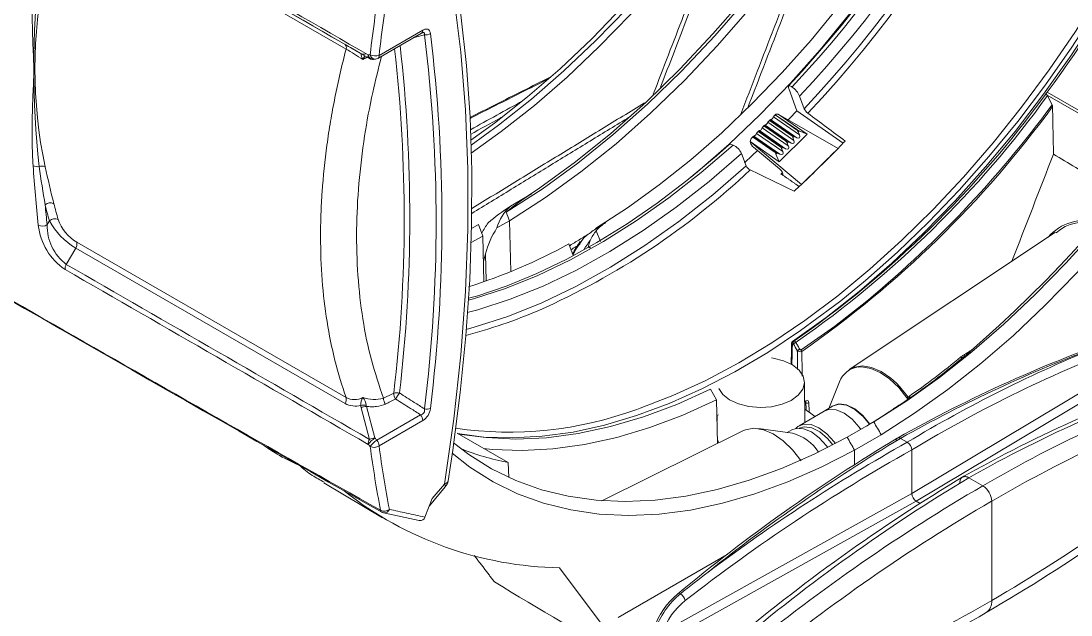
# Model space of a CAD drawing. Extents: x 9.3 to 87, y 1.1 to 68.8.
# Drawn here: x 14.1 to 19.11, y 48.43 to 51.27 of the extents above; entities that cross this region are included whole.
import ezdxf

# ---------------------------------------------------------------- set-up
doc = ezdxf.new("R2010")
doc.units = 0
doc.header["$MEASUREMENT"] = 0
doc.linetypes.add('SLD-Solid', pattern=[0])
doc.layers.add('OBJECT', color=7, linetype='CONTINUOUS')

msp = doc.modelspace()

# ---------------------------------------------------------------- linework, layer by layer
at = {"layer": 'OBJECT', "linetype": 'SLD-Solid', "lineweight": 15}
for p, q in [((14.3597, 51.8989), (15.6457, 51.1564)), ((15.6509, 51.1345), (14.3648, 51.877)), ((15.802, 51.09), (16.0111, 51.2108)), ((15.8082, 51.1037), (16.0174, 51.2245)), ((15.7223, 51.1122), (15.7628, 51.0889)), ((17.7645, 50.9464), (17.8041, 50.8396)), ((17.8385, 50.8494), (17.8165, 50.9088)), ((19.2281, 50.7813), (18.9994, 50.9132)), ((18.9996, 50.9287), (19.2327, 50.7941)), ((17.803, 50.7107), (17.6783, 50.7973)), ((17.8163, 50.7238), (17.6916, 50.8105)), ((17.7027, 50.8226), (17.6947, 50.8147)), ((17.7051, 50.8176), (17.7042, 50.8166)), ((17.8024, 50.7484), (17.7042, 50.8166)), ((17.7051, 50.8176), (17.8033, 50.7493)), ((17.7138, 50.8239), (17.707, 50.8238)), ((17.8526, 50.7275), (17.7138, 50.8239)), ((17.7138, 50.8239), (18.0003, 50.6597)), ((18.024, 50.6844), (17.8041, 50.8396)), ((17.7628, 50.6712), (17.6382, 50.7578)), ((17.6493, 50.77), (17.6412, 50.7621)), ((17.6516, 50.7649), (17.6507, 50.764)), ((17.7489, 50.6958), (17.6507, 50.764)), ((17.7762, 50.6844), (17.6515, 50.771)), ((17.6516, 50.7649), (17.7498, 50.6967)), ((17.7896, 50.6975), (17.6649, 50.7842)), ((17.676, 50.7963), (17.668, 50.7884)), ((17.6784, 50.7912), (17.6774, 50.7903)), ((17.7756, 50.7221), (17.6774, 50.7903)), ((17.6784, 50.7912), (17.7766, 50.723)), ((17.8024, 50.7484), (17.8033, 50.7493)), ((17.5801, 50.6923), (17.5834, 50.7022)), ((17.5958, 50.7173), (17.5878, 50.7094)), ((17.5982, 50.7123), (17.5972, 50.7113)), ((17.6954, 50.6431), (17.5972, 50.7113)), ((17.7227, 50.6317), (17.598, 50.7184)), ((17.5982, 50.7123), (17.6964, 50.6441)), ((17.7361, 50.6449), (17.6114, 50.7315)), ((17.6225, 50.7437), (17.6145, 50.7358)), ((17.6249, 50.7386), (17.624, 50.7377)), ((17.7222, 50.6694), (17.624, 50.7377)), ((17.7495, 50.658), (17.6248, 50.7447)), ((17.6249, 50.7386), (17.7231, 50.6704)), ((17.8526, 50.7275), (17.7189, 50.5959)), ((17.7756, 50.7221), (17.7766, 50.723)), ((17.7886, 50.7166), (17.7836, 50.7117)), ((17.7896, 50.6975), (17.7836, 50.7117)), ((17.803, 50.7107), (17.7886, 50.7166)), ((17.8154, 50.7429), (17.8104, 50.738)), ((17.8163, 50.7238), (17.8104, 50.738)), ((17.8526, 50.7275), (17.8154, 50.7429)), ((17.5801, 50.6923), (17.8252, 50.4873)), ((17.7189, 50.5959), (17.5801, 50.6923)), ((17.5842, 50.6813), (17.5801, 50.6923)), ((17.5958, 50.6661), (17.7204, 50.5619)), ((17.7222, 50.6694), (17.7231, 50.6704)), ((17.7351, 50.664), (17.7302, 50.659)), ((17.7361, 50.6449), (17.7302, 50.659)), ((17.7495, 50.658), (17.7351, 50.664)), ((17.7489, 50.6958), (17.7498, 50.6967)), ((17.7619, 50.6903), (17.7569, 50.6853)), ((17.7628, 50.6712), (17.7569, 50.6853)), ((17.7762, 50.6844), (17.7619, 50.6903)), ((18.0003, 50.6597), (17.8252, 50.4873)), ((17.5612, 50.5765), (17.5392, 50.6359)), ((17.6954, 50.6431), (17.6964, 50.6441)), ((17.7084, 50.6376), (17.7034, 50.6327)), ((17.7189, 50.5959), (17.7034, 50.6327)), ((17.7227, 50.6317), (17.7084, 50.6376)), ((16.4357, 50.3835), (16.5368, 50.4419)), ((16.4159, 50.3547), (16.4316, 50.3142)), ((14.2231, 50.2952), (14.234, 50.3141)), ((16.3711, 50.2793), (16.4316, 50.3142)), ((16.4316, 50.3142), (16.4371, 50.0708)), ((16.2499, 50.2775), (16.2831, 50.2954)), ((16.2831, 50.2954), (16.3044, 50.2408)), ((16.8455, 50.2663), (16.8657, 50.2141)), ((19.0396, 50.2592), (18.0542, 49.6026)), ((14.3648, 50.2111), (15.6509, 49.4687)), ((16.2475, 50.2103), (16.3044, 50.2408)), ((16.3044, 50.2408), (16.3092, 50.0224)), ((16.7141, 50.2034), (16.7359, 50.1471)), ((14.3597, 50.1833), (14.3146, 50.1052)), ((15.6457, 49.4408), (14.3597, 50.1833)), ((16.317, 50.1556), (16.3199, 50.0261)), ((17.7831, 49.7369), (17.7833, 49.737)), ((17.8061, 49.7378), (17.7986, 49.7327)), ((19.5026, 49.698), (18.3521, 49.0103)), ((18.3734, 48.9735), (19.5457, 49.6743)), ((18.008, 49.5439), (17.956, 49.4167)), ((17.391, 49.5083), (17.4203, 49.4575)), ((17.8421, 49.3503), (17.8401, 49.5425)), ((17.4203, 49.4575), (17.425, 49.2495)), ((17.847, 49.444), (17.8411, 49.4474)), ((15.7628, 49.2692), (15.7223, 49.4205)), ((15.7479, 49.4269), (15.7884, 49.2757)), ((17.9345, 49.4037), (17.8143, 49.3343)), ((17.9744, 49.4278), (17.934, 49.4033)), ((15.7976, 49.2656), (16.0067, 49.3863)), ((16.0174, 49.359), (15.8082, 49.2382)), ((17.422, 49.3824), (17.4295, 49.3864)), ((17.4228, 49.3829), (17.4225, 49.3579)), ((18.0438, 49.279), (18.1711, 49.3525)), ((16.182, 49.2985), (16.4248, 49.1584)), ((17.5495, 49.3111), (16.8718, 48.9758)), ((17.7827, 49.2983), (17.6207, 49.3204)), ((17.7801, 49.3145), (17.7569, 49.3018)), ((18.0792, 49.2177), (18.0438, 49.279)), ((18.0792, 49.2177), (18.2065, 49.2912)), ((18.3309, 49.2552), (18.2984, 49.274)), ((18.3309, 49.2552), (18.2984, 49.274)), ((18.0792, 49.2177), (18.0792, 49.1478)), ((18.0792, 49.1478), (18.0792, 49.2177)), ((18.3521, 49.0103), (18.3521, 49.2185)), ((18.3521, 49.0103), (18.3521, 49.2185)), ((16.4283, 49.0866), (16.4248, 49.1584)), ((15.5453, 49.0615), (15.8246, 48.8937)), ((16.0624, 48.9858), (16.1211, 49.0558)), ((18.6915, 49.047), (18.6244, 49.0858)), ((18.6915, 49.047), (18.6244, 49.0858)), ((16.0484, 48.9509), (16.1246, 49.0417)), ((17.1608, 48.3461), (18.3521, 49.0103)), ((16.0271, 48.8978), (16.0624, 48.9858)), ((18.3734, 48.9735), (17.1594, 48.2968)), ((18.3924, 48.9625), (18.3734, 48.9735)), ((18.3924, 48.9625), (18.3734, 48.9735)), ((18.734, 48.4988), (18.734, 48.9736)), ((18.734, 48.4988), (18.734, 48.9736)), ((15.8299, 48.9176), (16.0006, 48.8806)), ((16.9497, 48.4178), (17.4704, 48.7184)), ((16.6706, 48.6556), (16.897, 48.3512))]:
    msp.add_line(p, q, dxfattribs=at)
at = {"layer": 'OBJECT', "linetype": 'SLD-Solid', "lineweight": 15, "flags": 128}
for points in [[(19.0917, 54.976), (19.1151, 54.8662), (19.1396, 54.7057), (19.1544, 54.5382), (19.1593, 54.3642), (19.1544, 54.1845), (19.1396, 53.9999), (19.1151, 53.8112), (19.0809, 53.619), (19.0372, 53.4242), (18.9841, 53.2276), (18.9219, 53.03), (18.8508, 52.8323), (18.7711, 52.6352), (18.6832, 52.4395), (18.5874, 52.2462), (18.4841, 52.0559), (18.3738, 51.8695), (18.2568, 51.6877), (18.1338, 51.5113), (18.0051, 51.341), (17.8713, 51.1776), (17.733, 51.0216), (17.5908, 50.8738), (17.4452, 50.7347), (17.2968, 50.605), (17.1463, 50.4851), (16.9943, 50.3756), (16.8414, 50.2769)], [(17.0394, 49.4124), (17.0558, 49.4181), (17.2117, 49.4784), (17.3689, 49.5508), (17.5269, 49.6351), (17.6848, 49.7308), (17.8422, 49.8377), (17.9985, 49.9553), (18.1529, 50.0832), (18.3049, 50.2207), (18.454, 50.3675), (18.5994, 50.5229), (18.7406, 50.6863), (18.8771, 50.857), (19.0084, 51.0344), (19.1338, 51.2178), (19.253, 51.4065), (19.3654, 51.5996), (19.4706, 51.7965), (19.5682, 51.9964), (19.6578, 52.1984), (19.739, 52.4019), (19.8116, 52.6059), (19.8752, 52.8096), (19.9296, 53.0124), (19.9745, 53.2133), (20.0099, 53.4115), (20.0355, 53.6064), (20.0513, 53.7971), (20.0571, 53.9828), (20.053, 54.1629), (20.039, 54.3366), (20.0152, 54.5032), (20.0037, 54.5636)], [(19.2033, 53.9798), (19.1809, 53.8115), (19.146, 53.6158), (19.1015, 53.4175), (19.0474, 53.2174), (18.9841, 53.0162), (18.9117, 52.8149), (18.8306, 52.6143), (18.741, 52.4151), (18.6435, 52.2183), (18.5383, 52.0246), (18.426, 51.8348), (18.3069, 51.6498), (18.1816, 51.4703), (18.0506, 51.2969), (17.9144, 51.1306), (17.7736, 50.9718), (17.6287, 50.8214), (17.4805, 50.6799), (17.3294, 50.5478), (17.2939, 50.5185)], [(20.1067, 53.9992), (20.1054, 53.9111), (20.0951, 53.7201), (20.0748, 53.5244), (20.0445, 53.3248), (20.0044, 53.1221), (19.9544, 52.917), (19.895, 52.7104), (19.8263, 52.5031), (19.7485, 52.296), (19.6621, 52.0898), (19.5672, 51.8854), (19.4644, 51.6836), (19.3541, 51.4852), (19.2365, 51.291), (19.1124, 51.1017), (18.982, 50.9181), (18.846, 50.741), (18.7049, 50.5711), (18.5592, 50.4089), (18.4095, 50.2553), (18.2565, 50.1107), (18.1007, 49.9758), (17.9428, 49.8511), (17.7833, 49.737)], [(16.2466, 50.6986), (16.3598, 50.7809), (16.5174, 50.9057), (16.6728, 51.0406), (16.8255, 51.1852), (16.9747, 51.3388), (17.12, 51.5009), (17.2607, 51.6709), (17.3962, 51.8479), (17.5261, 52.0314), (17.6498, 52.2206), (17.7667, 52.4146), (17.8765, 52.6129), (17.9787, 52.8145), (18.0729, 53.0186), (18.1587, 53.2245), (18.2357, 53.4313), (18.3037, 53.6382)], [(18.3221, 53.6276), (18.2541, 53.4207), (18.1771, 53.2139), (18.0913, 53.008), (17.9971, 52.8039), (17.8949, 52.6023), (17.7851, 52.404), (17.6681, 52.21), (17.5445, 52.0208), (17.4146, 51.8373), (17.2791, 51.6603), (17.1384, 51.4903), (16.9931, 51.3282), (16.8439, 51.1746), (16.6912, 51.03), (16.5358, 50.8951), (16.3782, 50.7703), (16.2474, 50.6758)], [(18.349, 53.6084), (18.2801, 53.4005), (18.2021, 53.1928), (18.1155, 52.986), (18.0204, 52.781), (17.9173, 52.5786), (17.8067, 52.3796), (17.6889, 52.1848), (17.5644, 51.995), (17.4337, 51.8109), (17.2973, 51.6332), (17.1558, 51.4627), (17.0097, 51.3001), (16.8597, 51.1459), (16.7063, 51.0008), (16.5501, 50.8654), (16.3917, 50.7402), (16.2487, 50.6373)], [(20.0582, 53.5608), (20.0534, 53.5216), (20.0238, 53.3259), (19.9846, 53.1272), (19.936, 52.9262), (19.8782, 52.7237), (19.8114, 52.5206), (19.7358, 52.3174), (19.6518, 52.1152), (19.5597, 51.9146), (19.4598, 51.7164), (19.3525, 51.5214), (19.2383, 51.3304), (19.1175, 51.144), (18.9907, 50.9631), (18.8583, 50.7882), (18.7209, 50.6202), (18.5789, 50.4596), (18.433, 50.3071), (18.2837, 50.1632), (18.1316, 50.0285), (18.0132, 49.9317)], [(20.4056, 52.362), (20.3369, 52.1589), (20.2595, 51.956), (20.1738, 51.7542), (20.0799, 51.5542), (19.9784, 51.3569), (19.8695, 51.1629), (19.7538, 50.973), (19.6316, 50.788), (19.5035, 50.6086), (19.3699, 50.4356), (19.2314, 50.2694), (19.0885, 50.111), (18.9418, 49.9607), (18.7918, 49.8193), (18.6391, 49.6873), (18.4844, 49.5652), (18.3282, 49.4534), (18.1711, 49.3525)], [(20.4763, 52.3533), (20.4069, 52.1467), (20.3285, 51.9404), (20.2416, 51.7351), (20.1465, 51.5316), (20.0435, 51.3308), (19.933, 51.1334), (19.8155, 50.9402), (19.6914, 50.7519), (19.5612, 50.5693), (19.4255, 50.3932), (19.2847, 50.2241), (19.1394, 50.0628), (18.9902, 49.9099), (18.8377, 49.766), (18.6825, 49.6317), (18.5251, 49.5075), (18.3662, 49.3938), (18.2065, 49.2912)], [(17.9878, 51.9548), (17.8534, 51.7542), (17.712, 51.5605), (17.5644, 51.3745), (17.4113, 51.197), (17.2532, 51.0289), (17.091, 50.871), (16.9254, 50.724), (16.7572, 50.5885), (16.5871, 50.4652), (16.4159, 50.3547)], [(16.4975, 50.4192), (16.5766, 50.4719), (16.7472, 50.5956), (16.9159, 50.7315), (17.0819, 50.8791), (17.2445, 51.0376), (17.4029, 51.2063), (17.5564, 51.3845), (17.7043, 51.5712), (17.8459, 51.7657), (17.9805, 51.967)], [(18.0032, 51.9043), (17.8682, 51.705), (17.7265, 51.5126), (17.5787, 51.3279), (17.4254, 51.1516), (17.2674, 50.9847), (17.1054, 50.8278), (16.94, 50.6817), (16.7721, 50.547), (16.6024, 50.4243), (16.4316, 50.3142)], [(16.1379, 49.0708), (16.1602, 49.217), (16.1959, 49.4924), (16.2229, 49.7643), (16.2411, 50.0322), (16.2505, 50.2957), (16.2511, 50.5545), (16.2428, 50.8081), (16.2256, 51.0562), (16.1996, 51.2982), (16.1648, 51.534), (16.1375, 51.6836)], [(16.1211, 49.0558), (16.1657, 49.3668), (16.1993, 49.6735), (16.2217, 49.9752), (16.2329, 50.2713), (16.2329, 50.5612), (16.2217, 50.8443), (16.1993, 51.1201), (16.1657, 51.388), (16.1211, 51.6475)], [(16.011, 51.2106), (16.0124, 51.2114), (16.0143, 51.2122), (16.0141, 51.2122)], [(15.7816, 51.0851), (15.788, 51.0859), (15.7907, 51.0862)], [(17.8041, 50.8396), (17.7689, 50.8026), (17.7626, 50.796)], [(17.4991, 50.6755), (17.3469, 50.544), (17.1925, 50.4229), (17.0366, 50.3128), (16.8799, 50.214), (16.7231, 50.1271), (16.5669, 50.0525), (16.4118, 49.9904), (16.2587, 49.9411), (16.2339, 49.9342)], [(17.4788, 50.6773), (17.4195, 50.6244), (17.2786, 50.5067), (17.1361, 50.3981), (16.9927, 50.2989), (16.8487, 50.2094), (16.7049, 50.13), (16.5617, 50.0611), (16.4196, 50.0027), (16.2793, 49.9551), (16.2351, 49.9434)], [(17.6159, 50.6493), (17.5902, 50.6249), (17.554, 50.591)], [(17.5392, 50.6359), (17.3846, 50.5021), (17.2279, 50.3788), (17.0696, 50.2668), (16.9104, 50.1663), (16.7511, 50.078), (16.5924, 50.002), (16.4349, 49.9389), (16.2794, 49.8889), (16.2297, 49.8755)], [(17.5612, 50.5765), (17.4019, 50.4382), (17.2403, 50.311), (17.0771, 50.1952), (16.913, 50.0915), (16.7488, 50.0003), (16.5851, 49.922), (16.4228, 49.8569), (16.2624, 49.8053), (16.2242, 49.7949)], [(18.0132, 49.9317), (17.9773, 49.9036), (17.8213, 49.7889), (17.6643, 49.6849), (17.5068, 49.5919), (17.3496, 49.5104), (17.1932, 49.4406), (17.0382, 49.3828), (16.8851, 49.3373), (16.7347, 49.3042), (16.5875, 49.2836), (16.444, 49.2757), (16.3049, 49.2804), (16.1889, 49.2945)], [(17.8245, 49.6963), (17.9836, 49.8091), (18.1154, 49.9115)], [(17.7986, 49.7327), (17.7971, 49.7318), (17.7956, 49.7309), (17.7939, 49.73), (17.7923, 49.7291), (17.7907, 49.7282), (17.7893, 49.7273), (17.788, 49.7266), (17.7869, 49.726)], [(17.7886, 49.7385), (17.7896, 49.7388), (17.7908, 49.7388), (17.7921, 49.7385), (17.7934, 49.7379), (17.7948, 49.7369), (17.7962, 49.7357), (17.7975, 49.7343), (17.7986, 49.7327)], [(17.8057, 49.6935), (17.8067, 49.6941), (17.808, 49.6949), (17.8095, 49.6957), (17.811, 49.6966), (17.8127, 49.6976), (17.8143, 49.6985), (17.8159, 49.6994), (17.8173, 49.7003)], [(17.7764, 49.4553), (17.8103, 49.4798), (17.832, 49.5085), (17.8401, 49.5395), (17.834, 49.5706), (17.8142, 49.5998), (17.782, 49.625), (17.7396, 49.6445), (17.6899, 49.657), (17.6825, 49.6582)], [(18.0542, 49.6026), (18.0787, 49.6145), (18.1175, 49.6201), (18.1607, 49.6128), (18.2062, 49.5932), (18.2519, 49.562), (18.2798, 49.537)], [(18.3296, 49.4678), (18.2902, 49.5169), (18.2468, 49.5578), (18.2015, 49.5888), (18.1563, 49.6083), (18.1134, 49.6155), (18.0984, 49.6149)], [(16.1825, 49.2976), (16.3195, 49.2773), (16.4617, 49.2705), (16.6086, 49.2771), (16.7595, 49.297), (16.9138, 49.3303), (17.071, 49.3767), (17.2302, 49.4361), (17.391, 49.5083)], [(17.4306, 49.5128), (17.4504, 49.4838), (17.4826, 49.4586), (17.525, 49.439), (17.5747, 49.4265), (17.6284, 49.4218), (17.6823, 49.4253), (17.7328, 49.4368), (17.7764, 49.4553)], [(18.2798, 49.537), (18.2955, 49.5208), (18.3352, 49.4714)], [(16.3087, 49.2254), (16.3492, 49.2213), (16.4917, 49.2158), (16.6387, 49.2236), (16.7896, 49.2445), (16.9438, 49.2785), (17.1008, 49.3255), (17.2598, 49.3852), (17.4203, 49.4575)], [(17.8446, 49.4478), (17.8451, 49.4481), (17.8459, 49.4484), (17.8459, 49.4484)], [(17.8415, 49.4128), (17.8792, 49.387), (17.8896, 49.3777)], [(17.9345, 49.4037), (17.957, 49.4115), (17.9917, 49.4096), (18.0294, 49.3937), (18.0671, 49.3653), (18.1015, 49.3267), (18.1088, 49.3165)], [(17.9685, 49.4243), (17.9729, 49.4276), (18.0038, 49.4386), (18.0406, 49.4344), (18.0802, 49.4154), (18.119, 49.3832), (18.1526, 49.3423)], [(18.1506, 49.3411), (18.1201, 49.3788), (18.0811, 49.4121), (18.0411, 49.4322), (18.0036, 49.4371), (17.9744, 49.4278)], [(17.5495, 49.3111), (17.559, 49.3152), (17.5989, 49.3221), (17.6437, 49.3152), (17.6909, 49.2948), (17.7384, 49.262), (17.7835, 49.2184), (17.8242, 49.1662)], [(17.7801, 49.3145), (17.8, 49.3215), (17.8348, 49.3201), (17.8728, 49.3046), (17.9107, 49.2762), (17.9455, 49.2375), (17.9509, 49.23)], [(17.7983, 49.3212), (17.8079, 49.3301), (17.8368, 49.3421), (17.8715, 49.3402), (17.9092, 49.3243), (17.9468, 49.2959), (17.9813, 49.2573), (17.9874, 49.2488)], [(17.9749, 49.2423), (17.9503, 49.2727), (17.9132, 49.305), (17.875, 49.3246), (17.8392, 49.3296), (17.8143, 49.3227)], [(16.1633, 49.2528), (16.2366, 49.1968), (16.3454, 49.1285), (16.4612, 49.0722), (16.5834, 49.0283), (16.7115, 48.9969), (16.8451, 48.978), (16.9836, 48.9718), (17.1265, 48.9783), (17.2732, 48.9975), (17.4232, 49.0292), (17.5758, 49.0735), (17.7306, 49.13), (17.8868, 49.1986), (18.0438, 49.279)], [(17.4245, 49.2692), (17.428, 49.2594), (17.4313, 49.2526)], [(16.1569, 49.2029), (16.2422, 49.1364), (16.3527, 49.0665), (16.4702, 49.009), (16.5943, 48.964), (16.7245, 48.9317), (16.8602, 48.9123), (17.001, 48.9057), (17.1463, 48.9122), (17.2954, 48.9315), (17.448, 48.9637), (17.6032, 49.0087), (17.7606, 49.0661), (17.9194, 49.1359), (18.0792, 49.2177)], [(16.1246, 49.0417), (16.125, 49.0422), (16.1254, 49.0455), (16.1241, 49.05), (16.1211, 49.0558)]]:
    msp.add_lwpolyline(points, dxfattribs=at)
at = {"layer": 'OBJECT', "linetype": 'SLD-Solid', "lineweight": 15}
for centre, radius, start, end in [((13.6865, 54.7674), 5.5799, 316.9482, 348.1493), ((13.72, 54.7476), 5.558, 316.9433, 348.1645), ((13.6275, 54.8006), 5.7745, 316.8236, 348.28427), ((13.6233, 54.8029), 5.8066, 316.79477, 348.31309), ((13.7127, 54.7516), 5.6221, 316.8811, 348.2268), ((14.1114, 54.5271), 6.0698, 323.64186, 340.30679), ((14.7637, 54.1605), 5.9119, 310.66954, 342.34674), ((18.4942, 51.0456), 4.3351, 173.7454, 186.2546), ((16.4427, 51.0409), 2.278, 168.1204, 191.8796), ((25.1891, 50.0037), 9.4876, 171.12166, 173.31962), ((16.0034, 51.2226), 0.0141, 303.3852, 7.9274), ((16.0294, 51.2442), 0.0427, 263.9929, 304.7227), ((8.8839, 50.3084), 7.1967, 352.86962, 7.13039), ((8.7302, 50.3128), 7.3781, 353.02236, 6.97764), ((15.6331, 51.1419), 0.0193, 337.7063, 48.9361), ((8.6889, 50.3316), 7.266, 353.35465, 6.47963), ((14.9943, 49.9951), 1.3151, 55.9735, 60.0475), ((15.7358, 51.1391), 0.03, 240.0018, 291.0548), ((15.9964, 51.19), 0.2862, 195.5862, 201.5191), ((15.7732, 51.1022), 0.0169, 166.2018, 231.9367), ((15.782, 51.1106), 0.0255, 189.9478, 269.096), ((15.7913, 51.1542), 0.0532, 241.625, 288.5235), ((15.7911, 51.1118), 0.0256, 189.9069, 269.1151), ((15.7942, 51.1018), 0.0141, 303.3852, 7.9274), ((8.8782, 50.3277), 7.0502, 353.17325, 6.58504), ((15.7778, 51.1148), 0.03, 240.0137, 277.2285), ((15.787, 51.116), 0.03, 277.2407, 299.9973), ((17.7183, 50.8664), 0.1069, 23.357, 54.0716), ((14.9439, 53.8404), 4.9919, 304.7416, 324.1576), ((14.95, 53.838), 4.9969, 304.8602, 324.1517), ((19.0203, 50.9135), 0.0257, 143.6683, 158.0748), ((58.8044, 71.1789), 44.6668, 206.98413, 207.04725), ((14.9582, 53.8249), 5.0328, 304.7511, 323.9033), ((17.8874, 50.8704), 0.0532, 203.2896, 233.5417), ((14.7507, 54.0127), 5.3048, 309.3656, 323.6407), ((17.6729, 50.815), 0.0187, 294.7882, 334.1252), ((17.6195, 50.7624), 0.0187, 294.7887, 334.1247), ((17.6459, 50.789), 0.0191, 295.1848, 333.7286), ((17.7884, 50.7294), 0.0236, 21.3114, 53.6937), ((17.8395, 50.8028), 0.0646, 235.8909, 248.0277), ((123.1603, 239.5244), 218.7443, 239.669002, 240.61129), ((17.5924, 50.7364), 0.0191, 295.1885, 333.7248), ((17.7617, 50.7031), 0.0236, 21.3114, 53.6937), ((17.8128, 50.7764), 0.0645, 235.889, 248.033), ((17.466, 50.6018), 0.0808, 24.9454, 65.775), ((17.6223, 50.6983), 0.0417, 204.0496, 230.4471), ((17.7082, 50.6505), 0.0236, 21.3092, 53.6918), ((17.7593, 50.7238), 0.0646, 235.8929, 248.0291), ((17.7349, 50.6768), 0.0236, 21.3114, 53.6937), ((17.786, 50.7502), 0.0646, 235.8929, 248.0291), ((14.3974, 54.1448), 5.0126, 313.1433, 315.9524), ((14.2679, 54.2719), 5.1941, 315.9371, 316.4728), ((17.6815, 50.6241), 0.0236, 21.3048, 53.6962), ((17.7326, 50.6975), 0.0646, 235.8909, 248.0277), ((240.9059, -35.5247), 238.0175, 158.778278, 158.910525), ((35.6667, 78.2512), 32.2429, 238.93517, 239.375), ((14.1755, 50.6148), 0.0426, 242.8851, 282.8048), ((14.1975, 50.536), 0.0394, 66.0704, 108.6927), ((15.123, 53.1585), 3.5789, 293.8697, 313.3719), ((17.5976, 50.5932), 0.04, 204.7725, 245.1435), ((132.6038, 255.4947), 237.2987, 239.759744, 240.520001), ((14.5345, 54.0004), 4.8135, 312.5649, 313.1279), ((14.2386, 50.3607), 0.0385, 64.4398, 130.9218), ((16.9545, 49.7352), 0.8209, 120.5868, 131.0038), ((16.1887, 50.8849), 2.0364, 194.0704, 196.2773), ((16.2127, 50.886), 2.018, 194.0704, 196.2773), ((17.0005, 49.5136), 1.0372, 122.9968, 130.3712), ((16.583, 50.2201), 0.22, 132.0449, 164.3891), ((14.2595, 50.2864), 0.0377, 64.6718, 132.5924), ((14.5262, 50.469), 0.3307, 207.9333, 239.7647), ((14.4744, 50.3917), 0.2112, 199.7326, 238.7505), ((19.1779, 50.0858), 0.2297, 73.3597, 139.5044), ((19.177, 50.1043), 0.2033, 72.7361, 131.7766), ((14.1996, 50.33), 0.042, 243.5263, 304.1159), ((14.4744, 50.3255), 0.2954, 186.4252, 235.8578), ((14.456, 50.2904), 0.233, 178.8037, 232.622), ((16.7124, 50.0563), 0.4077, 146.8489, 165.9143), ((17.4408, 49.4099), 1.0516, 125.0238, 128.2702), ((17.0156, 50.128), 0.2193, 140.887, 155.2196), ((14.3291, 50.2034), 0.0365, 326.646, 12.2867), ((15.4758, 52.4326), 2.55, 287.3159, 299.0505), ((17.1295, 49.9563), 0.4399, 140.6062, 153.8227), ((14.3488, 50.0839), 0.0403, 148.0975, 184.2257), ((15.6291, 52.0655), 2.3747, 284.4618, 293.3742), ((21.5202, 43.5282), 6.596, 109.02382, 119.38672), ((17.7887, 49.7286), 0.01, 122.8752, 179.1774), ((17.7887, 49.7287), 0.01, 124.1477, 178.6855), ((17.8269, 49.7458), 0.0511, 199.406, 201.0324), ((17.7892, 49.7273), 0.01, 122.6656, 179.1856), ((17.7845, 49.7279), 0.00526, 185.5397, 243.9567), ((17.7902, 49.7285), 0.00958, 131.2341, 213.5081), ((17.8255, 49.753), 0.0451, 200.7239, 202.5573), ((17.7946, 49.7313), 0.00936, 130.0288, 214.7201), ((17.8119, 49.6878), 0.0152, 7.5039, 33.9979), ((21.586, 43.4221), 6.7122, 110.3696, 119.32775), ((21.7044, 43.6558), 6.5371, 112.05516, 121.06762), ((21.6534, 43.7545), 6.3838, 110.70057, 121.13977), ((17.8189, 49.7065), 0.0185, 224.4789, 295.7725), ((16.349, 52.3271), 3.4874, 305.104, 310.1058), ((18.4413, 49.8733), 0.2635, 305.8649, 311.6673), ((18.11, 49.5072), 0.1084, 96.1319, 160.1805), ((21.7737, 43.464), 6.4612, 108.15922, 119.54866), ((21.8315, 43.3998), 6.5281, 108.36524, 119.42438), ((21.9366, 43.491), 6.4343, 109.18443, 120.28727), ((15.6152, 49.4609), 0.0365, 326.646, 12.2867), ((15.6897, 49.5406), 0.0817, 241.6763, 299.7388), ((15.8041, 49.4312), 0.0833, 152.4787, 180.035), ((15.7855, 49.6136), 0.1542, 248.997, 286.6077), ((15.6819, 49.4263), 0.0649, 5.3308, 41.9276), ((15.8776, 49.4667), 0.0481, 181.0312, 216.5914), ((15.8942, 49.44), 0.052, 76.8194, 107.6942), ((15.9265, 49.4905), 0.0481, 181.0314, 216.5923), ((16.5028, 49.0942), 0.7164, 146.3969, 149.1279), ((17.8419, 49.4521), 0.00503, 303.7651, 7.7642), ((17.8423, 49.4445), 0.00479, 354.8384, 51.1248), ((17.8539, 49.4582), 0.0157, 244.1686, 297.5016), ((14.8671, 54.6784), 6.2649, 302.83101, 303.63229), ((18.3863, 49.3855), 0.0999, 120.7243, 124.5239), ((18.3379, 49.4735), 0.00348, 218.5749, 283.4413), ((18.8648, 49.3017), 0.5524, 162.239, 163.0201), ((17.8908, 49.16), 0.5388, 34.112, 34.2049), ((18.3374, 49.5101), 0.04, 271.98, 295.4233), ((21.9547, 43.4592), 6.386, 109.18444, 120.28727), ((15.6957, 49.532), 0.104, 241.3001, 283.983), ((15.7374, 49.3506), 0.0823, 83.5875, 101.6285), ((15.7503, 49.3632), 0.0638, 92.1499, 116.0392), ((16.0034, 49.4086), 0.0225, 278.5393, 16.8042), ((15.9773, 49.4246), 0.0769, 301.419, 353.8909), ((16.037, 49.4647), 0.0511, 256.3518, 289.1211), ((16.4285, 51.0744), 1.7707, 261.7265, 290.1825), ((16.2288, 52.4761), 3.6772, 301.2375, 303.9024), ((15.9714, 49.3569), 0.046, 2.639, 39.7724), ((17.7315, 49.0963), 0.2084, 32.545, 75.771), ((15.797, 49.2479), 0.0403, 148.0525, 184.1896), ((15.8645, 49.1657), 0.1337, 124.6863, 143.6547), ((15.7908, 49.2119), 0.0638, 92.1487, 116.0396), ((15.8738, 49.1555), 0.1339, 124.7163, 143.6667), ((15.7622, 49.2361), 0.046, 2.639, 39.7724), ((22.7088, 41.9273), 8.5778, 121.05963, 129.65271), ((22.6541, 42.0315), 8.4514, 121.02295, 128.61589), ((22.5033, 41.8164), 8.5291, 119.28743, 126.92211), ((18.2901, 49.2632), 0.0136, 52.4056, 119.3697), ((18.3067, 49.2167), 0.0455, 2.1823, 57.8229), ((18.3067, 49.2167), 0.0455, 2.1823, 57.8229), ((14.4408, 55.8725), 8.5324, 300.20934, 309.23839), ((15.7842, 49.2718), 0.0412, 243.6791, 305.4894), ((22.5769, 41.6969), 8.6268, 119.32204, 127.96028), ((14.3447, 55.9356), 8.6717, 300.21004, 309.40294), ((23.0251, 41.7311), 8.5887, 121.0026, 130.31928), ((16.1172, 49.077), 0.0216, 280.3291, 343.1594), ((16.0786, 49.0803), 0.06, 319.9889, 350.8927), ((23.0945, 41.6716), 8.6575, 121.08605, 130.14038), ((23.0626, 41.5405), 8.6864, 120.2121, 129.29904), ((18.6078, 49.0642), 0.0272, 52.3931, 119.3239), ((18.6419, 48.9694), 0.0922, 2.6052, 57.3948), ((18.6419, 48.9694), 0.0922, 2.6052, 57.3948), ((16.6974, 50.3558), 1.7003, 231.6506, 269.0946), ((18.3982, 49.0124), 0.0461, 182.6081, 237.3968), ((18.3982, 49.0124), 0.0461, 182.6081, 237.3968), ((23.0722, 41.5233), 8.6213, 120.21209, 129.29903), ((15.8328, 48.9659), 0.0398, 244.0633, 308.2351), ((15.8283, 48.9318), 0.0129, 187.4555, 238.6002), ((15.8362, 48.9469), 0.03, 240.6182, 257.7515), ((15.8329, 48.9435), 0.0261, 263.3274, 340.1889), ((16.004, 48.9045), 0.024, 261.8777, 343.9615), ((17.4905, 48.2332), 0.3928, 130.5614, 160.5659), ((17.5102, 48.2179), 0.4088, 129.9333, 160.1205), ((17.4925, 48.2234), 0.3537, 128.9047, 159.6996), ((17.2412, 48.5218), 0.0116, 55.516, 122.3074), ((17.2143, 48.4841), 0.0579, 14.5204, 54.6531), ((15.5403, 53.9679), 6.3333, 289.26615, 300.28297), ((18.6744, 48.4913), 0.0601, 304.1224, 7.1754), ((18.6744, 48.4913), 0.0601, 304.1224, 7.1754), ((15.465, 53.9923), 6.4286, 288.99013, 300.29652)]:
    msp.add_arc(centre, radius, start, end, dxfattribs=at)
for centre, major_axis, ratio, start_param, end_param in [((-476.9133, -177.9022), (812.3876, 422.8847), 0.033748, 5.347046, 5.347434), ((17.6861, 50.7923), (0.0106, -0.0033), 0.383362, 2.517491, 4.018729), ((17.6986, 50.8045), (0.004, 0.0129), 0.646019, 6.082205, 7.581019), ((17.7129, 50.8186), (0.0106, -0.0033), 0.383362, 2.2734, 4.018729), ((31.2231, 42.8695), (31.7644, -22.9059), 0.037918, 4.305542, 4.311713), ((17.6451, 50.7519), (0.004, 0.0129), 0.646019, 6.082205, 7.581019), ((17.6594, 50.766), (0.0106, -0.0033), 0.383362, 2.517491, 4.018729), ((17.6718, 50.7782), (0.004, 0.0129), 0.646019, 6.082205, 7.581019), ((17.5916, 50.6992), (0.004, 0.0129), 0.646019, 6.082205, 7.827534), ((17.6059, 50.7133), (0.0106, -0.0033), 0.383362, 2.517491, 4.018729), ((17.6184, 50.7255), (0.004, 0.0129), 0.646019, 6.082205, 7.581019), ((17.6327, 50.7396), (0.0106, -0.0033), 0.383362, 2.517491, 4.018729), ((17.7666, 50.7071), (0.0231, -0.0227), 0.410406, 5.492616, 7.061), ((17.7934, 50.7334), (0.0231, -0.0227), 0.410406, 5.492616, 7.061), ((17.7399, 50.6807), (0.0231, -0.0227), 0.410406, 5.492616, 7.061), ((17.7131, 50.6544), (0.0231, -0.0227), 0.410406, 5.492616, 7.061), ((33.5036, 45.1144), (37.4847, -17.2683), 0.04557, 4.29476, 4.30093), ((16.4351, 50.2096), (0.1298, 0.2137), 0.562077, 1.469553, 1.70086), ((16.863, 50.1177), (0.122, 0.2009), 0.562077, 1.427471, 1.72309), ((16.9081, 50.0913), (0.1202, 0.2192), 0.591408, 1.292649, 1.498326), ((17.6176, 52.5045), (1.4507, 3.2657), 0.569298, 3.157686, 3.273855)]:
    msp.add_ellipse(centre, major_axis=major_axis, ratio=ratio, start_param=start_param, end_param=end_param, dxfattribs=at)
for points, degree in [([(14.3086, 51.9422), (14.7916, 51.6634), (15.2741, 51.3849), (15.7568, 51.1062)], 3), ([(15.7628, 51.0889), (15.2801, 51.3675), (14.7976, 51.646), (14.3146, 51.9249)], 3), ([(15.8572, 51.463), (15.8384, 51.3423), (15.8221, 51.2226), (15.8082, 51.1037)], 3), ([(15.7208, 51.1131), (15.7209, 51.1131), (15.7214, 51.1128), (15.7223, 51.1122)], 3), ([(15.7589, 51.0989), (15.7302, 51.085)], 1), ([(15.7479, 51.1109), (15.7471, 51.111), (15.7467, 51.1111), (15.7466, 51.1111)], 3), ([(15.7568, 51.1062), (15.7599, 51.1066), (15.7629, 51.107), (15.766, 51.1074)], 3), ([(18.9994, 50.9132), (18.9998, 50.9127), (19.0001, 50.9122), (19.0004, 50.9116)], 3), ([(16.2507, 50.3721), (17.0765, 50.8775)], 1), ([(19.0227, 50.8678), (19.0241, 50.8651), (19.0248, 50.8623), (19.0248, 50.8599)], 3), ([(17.0049, 50.8103), (16.2506, 50.3486)], 1), ([(17.6808, 50.798), (17.6783, 50.7973)], 1), ([(17.6916, 50.8105), (17.6898, 50.8069)], 1), ([(17.6382, 50.7578), (17.6363, 50.7542)], 1), ([(17.654, 50.7717), (17.6515, 50.771)], 1), ([(17.6649, 50.7842), (17.663, 50.7806)], 1), ([(17.6006, 50.7191), (17.598, 50.7184)], 1), ([(17.6114, 50.7315), (17.6096, 50.7279)], 1), ([(17.6273, 50.7454), (17.6248, 50.7447)], 1), ([(14.1808, 50.2924), (14.1706, 50.386), (14.1623, 50.4808), (14.156, 50.5769)], 3), ([(14.2135, 50.3898), (14.2034, 50.4493), (14.1937, 50.5106), (14.1849, 50.5733)], 3), ([(14.2135, 50.572), (14.2268, 50.5106), (14.2412, 50.4515), (14.2552, 50.3954)], 3), ([(17.7278, 50.538), (17.7347, 50.5438)], 1), ([(17.8145, 50.4774), (17.7278, 50.538)], 1), ([(14.2135, 50.3898), (14.2165, 50.3581), (14.2197, 50.3266), (14.2231, 50.2952)], 3), ([(16.8373, 50.2711), (16.8558, 50.2843), (16.8733, 50.296), (16.8898, 50.3061)], 3), ([(16.8414, 50.2769), (16.8581, 50.2862), (16.875, 50.2956), (16.8919, 50.3048)], 3), ([(16.8919, 50.3048), (16.8745, 50.2953), (16.8591, 50.2825), (16.8455, 50.2663)], 3), ([(16.7175, 50.1945), (16.8126, 50.2527)], 1), ([(16.769, 50.2024), (16.7249, 50.1754)], 1), ([(16.307, 50.1211), (16.317, 50.1556)], 1), ([(14.3146, 50.1052), (14.7976, 49.8271), (15.2801, 49.5479), (15.7628, 49.2692)], 3), ([(15.7568, 49.245), (15.2741, 49.5237), (14.7916, 49.8028), (14.3086, 50.081)], 3), ([(17.777, 49.6278), (17.7777, 49.661), (17.7785, 49.6942), (17.7792, 49.7274)], 3), ([(17.7869, 49.726), (17.7854, 49.725), (17.7838, 49.7241), (17.7822, 49.7232)], 3), ([(17.7838, 49.7357), (17.7854, 49.7366), (17.787, 49.7375), (17.7886, 49.7385)], 3), ([(17.8057, 49.6935), (17.7994, 49.7043), (17.7932, 49.7152), (17.7869, 49.726)], 3), ([(18.5868, 49.663), (18.6413, 49.6982)], 1), ([(17.8077, 49.6019), (17.807, 49.6325), (17.8064, 49.663), (17.8057, 49.6935)], 3), ([(18.3352, 49.4714), (18.4224, 49.5319), (18.5065, 49.596), (18.5868, 49.663)], 3), ([(15.8296, 49.4659), (15.8458, 49.4738), (15.8621, 49.4817), (15.8784, 49.4896)], 3), ([(15.8879, 49.4618), (15.8716, 49.4539), (15.8553, 49.446), (15.839, 49.4381)], 3), ([(17.8411, 49.4496), (17.843, 49.4506), (17.8449, 49.4517), (17.8469, 49.4528)], 3), ([(17.8478, 49.4077), (17.8476, 49.4198), (17.8473, 49.4319), (17.847, 49.444)], 3), ([(18.3365, 49.463), (18.3338, 49.4639), (18.3313, 49.4654), (18.3296, 49.4678)], 3), ([(18.3372, 49.4624), (18.337, 49.4626), (18.3367, 49.4628), (18.3365, 49.463)], 3), ([(18.3372, 49.4624), (18.3371, 49.4623), (18.3371, 49.4623), (18.337, 49.4622)], 3), ([(15.7223, 49.4205), (15.7214, 49.4239), (15.7209, 49.4274), (15.7208, 49.4311)], 3), ([(15.7466, 49.4323), (15.7467, 49.4304), (15.7471, 49.4286), (15.7479, 49.4269)], 3), ([(18.1711, 49.3525), (18.1829, 49.3321), (18.1947, 49.3116), (18.2065, 49.2912)], 3), ([(15.766, 49.2349), (15.7629, 49.2382), (15.7599, 49.2416), (15.7568, 49.245)], 3), ([(15.7884, 49.2757), (15.7915, 49.2723), (15.7945, 49.2689), (15.7976, 49.2656)], 3), ([(18.0438, 49.279), (18.0556, 49.2586), (18.0674, 49.2382), (18.0792, 49.2177)], 3), ([(15.8154, 48.9301), (15.7964, 49.0297), (15.78, 49.1314), (15.766, 49.2349)], 3), ([(15.8082, 49.2382), (15.8221, 49.1351), (15.8385, 49.0339), (15.8574, 48.9346)], 3), ([(16.2627, 48.7147), (16.3591, 48.5881)], 1), ([(17.2478, 48.5313), (17.2916, 48.5665), (17.3356, 48.601), (17.3796, 48.635)], 3), ([(17.0035, 48.208), (16.7883, 48.3313), (16.5735, 48.458), (16.3591, 48.5881)], 3)]:
    msp.add_open_spline(points, degree=degree, dxfattribs=at)
for points, knots in [([(17.1179, 50.9181), (17.1662, 51.0438), (17.2623, 51.2944), (17.3591, 51.5446), (17.4074, 51.6695)], [0, 0, 0, 0, 0.501278, 1, 1, 1, 1]), ([(17.4264, 51.6628), (17.3782, 51.538), (17.2867, 51.3013), (17.1957, 51.0642), (17.1527, 50.9522)], [0, 0, 0, 0, 0.527278, 1, 1, 1, 1]), ([(14.156, 50.5769), (14.1536, 50.6149), (14.1522, 50.6526), (14.151, 50.7278), (14.1512, 50.7654), (14.1526, 50.8405), (14.1539, 50.8781), (14.1564, 50.9348), (14.1573, 50.9537), (14.159, 50.9918), (14.1599, 51.0109), (14.1599, 51.0503), (14.159, 51.0707), (14.1573, 51.1114), (14.1564, 51.132), (14.1539, 51.1936), (14.1527, 51.2348), (14.1512, 51.3174), (14.151, 51.3587), (14.1522, 51.4412), (14.1536, 51.4824), (14.156, 51.5232)], [0, 0, 0, 0, 0.125, 0.125, 0.25, 0.25, 0.375, 0.375, 0.4375, 0.4375, 0.5, 0.5, 0.5625, 0.5625, 0.625, 0.625, 0.75, 0.75, 0.875, 0.875, 1, 1, 1, 1]), ([(17.5361, 50.8238), (17.5622, 50.8917), (17.6422, 51.0999), (17.7227, 51.3079), (17.777, 51.448)], [0, 0, 0, 0, 0.326334, 1, 1, 1, 1]), ([(17.7961, 51.4413), (17.7419, 51.3012), (17.6669, 51.1076), (17.5924, 50.9137), (17.5718, 50.8601)], [0, 0, 0, 0, 0.723557, 1, 1, 1, 1]), ([(16.0249, 51.2017), (16.0088, 51.1976), (15.9912, 51.1932), (15.9737, 51.1887), (15.9723, 51.1883)], [0, 0, 0, 0, 0.920357, 1, 1, 1, 1]), ([(16.0143, 51.2121), (16.0147, 51.2122), (16.0168, 51.213), (16.0194, 51.213), (16.0226, 51.2124), (16.0243, 51.2111), (16.0257, 51.2084), (16.0258, 51.2053), (16.0251, 51.2025), (16.0249, 51.2017)], [0, 0, 0, 0, 0.043235, 0.234184, 0.337633, 0.531971, 0.604572, 0.890142, 1, 1, 1, 1]), ([(16.0537, 51.2091), (16.0531, 51.2138), (16.0518, 51.218), (16.0478, 51.2247), (16.045, 51.2272), (16.0384, 51.23), (16.0345, 51.2303), (16.0261, 51.2288), (16.0218, 51.2271), (16.0174, 51.2245)], [0, 0, 0, 0, 0.25, 0.25, 0.5, 0.5, 0.75, 0.75, 1, 1, 1, 1]), ([(15.6457, 51.1564), (15.6567, 51.1501), (15.6686, 51.1432), (15.6943, 51.1284), (15.7075, 51.1208), (15.7208, 51.1131)], [0, 0, 0, 0, 0.5, 0.5, 1, 1, 1, 1]), ([(15.6509, 49.4687), (15.6104, 49.5833), (15.5802, 49.7048), (15.5395, 49.9609), (15.5291, 50.0957), (15.5289, 50.2726), (15.5295, 50.3084), (15.532, 50.3805), (15.5339, 50.4168), (15.5415, 50.5264), (15.5492, 50.6005), (15.5645, 50.7131), (15.5702, 50.751), (15.583, 50.8269), (15.59, 50.8651), (15.6129, 50.9798), (15.6307, 51.0569), (15.6509, 51.1345)], [0, 0, 0, 0, 0.25, 0.25, 0.5, 0.5, 0.5625, 0.5625, 0.625, 0.625, 0.75, 0.75, 0.8125, 0.8125, 0.875, 0.875, 1, 1, 1, 1]), ([(15.8204, 51.1007), (15.8056, 51.0427), (15.7729, 50.9142), (15.7361, 50.7105), (15.7093, 50.4909), (15.6983, 50.2681), (15.7044, 50.0515), (15.7282, 49.8434), (15.7683, 49.6461), (15.8091, 49.5259), (15.8296, 49.4659)], [0, 0, 0, 0, 0.09539, 0.211348, 0.340499, 0.46965, 0.602437, 0.735225, 0.867612, 1, 1, 1, 1]), ([(15.7406, 51.1017), (15.7392, 51.0994), (15.7361, 51.0944), (15.7324, 51.0885), (15.7303, 51.0851), (15.7302, 51.085)], [0, 0, 0, 0, 0.439528, 0.986625, 1, 1, 1, 1]), ([(16.2428, 50.8077), (16.2836, 50.8283), (16.4112, 50.8924), (16.5388, 50.9568), (16.6254, 51.0005)], [0, 0, 0, 0, 0.320544, 1, 1, 1, 1]), ([(16.6112, 50.9888), (16.5288, 50.9472), (16.406, 50.8852), (16.2833, 50.8234), (16.2429, 50.8031)], [0, 0, 0, 0, 0.671373, 1, 1, 1, 1]), ([(17.7811, 50.953), (17.7786, 50.9547), (17.7732, 50.9582), (17.767, 50.9598), (17.7632, 50.958), (17.7624, 50.9532), (17.7639, 50.9485), (17.7645, 50.9464)], [0, 0, 0, 0, 0.19088, 0.406106, 0.620128, 0.833416, 1, 1, 1, 1]), ([(18.9904, 50.9174), (18.9912, 50.918), (18.9921, 50.9188), (18.9941, 50.9206), (18.9952, 50.9217), (18.9964, 50.9231)], [0, 0, 0, 0, 0.5, 0.5, 1, 1, 1, 1]), ([(18.9904, 50.9174), (18.9915, 50.9182), (18.9931, 50.9185), (18.9966, 50.9171), (18.9981, 50.9153), (18.9994, 50.9132)], [0, 0, 0, 0, 0.5, 0.5, 1, 1, 1, 1]), ([(19.0291, 50.6324), (19.0287, 50.6542), (19.0283, 50.6759), (19.0279, 50.6976), (19.0268, 50.7517), (19.0258, 50.8058), (19.0248, 50.8599)], [0.01333987, 0.01333987, 0.01333987, 0.01333987, 0.015345735, 0.015345735, 0.015345735, 0.020339229, 0.020339229, 0.020339229, 0.020339229]), ([(16.3902, 50.8065), (16.3889, 50.8058), (16.3407, 50.7791), (16.2924, 50.7525), (16.2454, 50.7265)], [0, 0, 0, 0, 0.025668, 1, 1, 1, 1]), ([(17.4991, 50.6755), (17.4962, 50.6767), (17.4899, 50.6792), (17.4827, 50.6796), (17.4802, 50.6777), (17.4792, 50.6768)], [0, 0, 0, 0, 0.338597, 0.720377, 1, 1, 1, 1]), ([(17.7278, 50.538), (17.7288, 50.5374), (17.7313, 50.5358), (17.7343, 50.5349), (17.7363, 50.5357), (17.7368, 50.5381), (17.7358, 50.542), (17.7333, 50.547), (17.7296, 50.5524), (17.7251, 50.5577), (17.7219, 50.5605), (17.7204, 50.5619)], [0, 0, 0, 0, 0.082848, 0.197106, 0.311181, 0.425314, 0.539718, 0.654493, 0.769595, 0.884799, 1, 1, 1, 1]), ([(16.8165, 50.2199), (16.815, 50.2167), (16.8137, 50.2135), (16.8114, 50.2068), (16.8104, 50.2033), (16.8095, 50.1978), (16.8092, 50.196), (16.8091, 50.1922), (16.8092, 50.1903), (16.8101, 50.1877), (16.8105, 50.1868), (16.8116, 50.1855), (16.8123, 50.1851), (16.8146, 50.1848), (16.816, 50.1854), (16.8174, 50.1862)], [0, 0, 0, 0, 0.25, 0.25, 0.5, 0.5, 0.625, 0.625, 0.75, 0.75, 0.8125, 0.8125, 0.875, 0.875, 1, 1, 1, 1]), ([(17.7787, 49.7288), (17.7782, 49.7054), (17.7777, 49.6821), (17.7771, 49.6587), (17.7769, 49.6485), (17.7767, 49.6382), (17.7764, 49.628)], [0, 0, 0, 0, 0.002210533, 0.002210533, 0.002210533, 0.003177805, 0.003177805, 0.003177805, 0.003177805]), ([(17.7822, 49.7232), (17.782, 49.7136), (17.7817, 49.7041), (17.7815, 49.6945), (17.781, 49.6715), (17.7805, 49.6485), (17.7799, 49.6255)], [0.000348728, 0.000348728, 0.000348728, 0.000348728, 0.001254711, 0.001254711, 0.001254711, 0.003430646, 0.003430646, 0.003430646, 0.003430646]), ([(17.7986, 49.7327), (17.8019, 49.7269), (17.8053, 49.7211), (17.8086, 49.7154), (17.8115, 49.7103), (17.8144, 49.7053), (17.8173, 49.7003)], [0, 0, 0, 0, 0.000508, 0.000508, 0.000508, 0.0009514018, 0.0009514018, 0.0009514018, 0.0009514018]), ([(17.8173, 49.7003), (17.8181, 49.6989), (17.8192, 49.6976), (17.8217, 49.696), (17.8233, 49.6956), (17.8245, 49.6963)], [0, 0, 0, 0, 0.5, 0.5, 1, 1, 1, 1]), ([(17.8269, 49.6898), (17.8271, 49.6827), (17.8273, 49.6755), (17.8274, 49.6683), (17.8281, 49.6361), (17.8289, 49.6039), (17.8296, 49.5717)], [0.000101889, 0.000101889, 0.000101889, 0.000101889, 0.000762, 0.000762, 0.000762, 0.003729023, 0.003729023, 0.003729023, 0.003729023]), ([(18.5956, 49.6597), (18.5946, 49.6591), (18.5932, 49.6591), (18.59, 49.6603), (18.5883, 49.6615), (18.5868, 49.663)], [0, 0, 0, 0, 0.5, 0.5, 1, 1, 1, 1]), ([(16.0067, 49.3863), (15.9906, 49.3966), (15.9744, 49.4069), (15.9583, 49.4172), (15.9348, 49.4321), (15.9114, 49.447), (15.8879, 49.4618)], [0, 0, 0, 0, 0.001459733, 0.001459733, 0.001459733, 0.003578793, 0.003578793, 0.003578793, 0.003578793]), ([(15.9061, 49.4907), (15.9296, 49.4758), (15.953, 49.4609), (15.9765, 49.4459), (15.9926, 49.4357), (16.0088, 49.4254), (16.0249, 49.4151)], [0, 0, 0, 0, 0.002120232, 0.002120232, 0.002120232, 0.003580258, 0.003580258, 0.003580258, 0.003580258]), ([(17.8612, 49.4442), (17.8611, 49.4486), (17.8595, 49.4519), (17.8542, 49.4551), (17.8506, 49.4548), (17.8469, 49.4528)], [0, 0, 0, 0, 0.5, 0.5, 1, 1, 1, 1]), ([(17.8612, 49.4442), (17.8613, 49.4387), (17.8614, 49.4332), (17.8615, 49.4277), (17.8618, 49.4177), (17.862, 49.4077), (17.8622, 49.3976)], [0, 0, 0, 0, 0.000508, 0.000508, 0.000508, 0.001431461, 0.001431461, 0.001431461, 0.001431461]), ([(18.3545, 49.474), (18.3516, 49.4721), (18.3487, 49.4701), (18.343, 49.4663), (18.3401, 49.4643), (18.3372, 49.4624)], [0, 0, 0, 0, 0.5, 0.5, 1, 1, 1, 1]), ([(15.839, 49.4381), (15.8259, 49.4317), (15.8114, 49.4278), (15.7882, 49.4251), (15.7802, 49.4248), (15.7642, 49.4251), (15.7561, 49.4258), (15.7479, 49.4269)], [0, 0, 0, 0, 0.5, 0.5, 0.75, 0.75, 1, 1, 1, 1]), ([(18.2637, 49.4142), (18.2662, 49.4159), (18.2688, 49.4175), (18.2739, 49.4208), (18.2765, 49.4224), (18.2802, 49.4248), (18.2814, 49.4255), (18.2835, 49.4268), (18.2844, 49.4274), (18.2845, 49.4273), (18.2837, 49.4267), (18.282, 49.4255), (18.281, 49.4248), (18.2799, 49.4241)], [0, 0, 0, 0, 0.25, 0.25, 0.5, 0.5, 0.625, 0.625, 0.75, 0.75, 0.875, 0.875, 1, 1, 1, 1]), ([(15.4247, 49.146), (15.3895, 49.1626), (15.3303, 49.1906), (15.2764, 49.2279), (15.2545, 49.243)], [0, 0, 0, 0, 0.594213, 1, 1, 1, 1]), ([(18.2772, 49.2617), (18.2772, 49.265), (18.2777, 49.2678), (18.2799, 49.2725), (18.2814, 49.2743), (18.2873, 49.2777), (18.2928, 49.2772), (18.2984, 49.274)], [0, 0, 0, 0, 0.25, 0.25, 0.5, 0.5, 1, 1, 1, 1]), ([(15.4266, 49.1451), (15.4469, 49.1282), (15.4845, 49.0971), (15.5272, 49.0744), (15.5468, 49.064)], [0, 0, 0, 0, 0.542375, 1, 1, 1, 1]), ([(18.5819, 49.0613), (18.5819, 49.0646), (18.5822, 49.0676), (18.5833, 49.0732), (18.5841, 49.0759), (18.5862, 49.0806), (18.5875, 49.0826), (18.5906, 49.0862), (18.5924, 49.0876), (18.5983, 49.091), (18.603, 49.092), (18.6132, 49.091), (18.6188, 49.089), (18.6244, 49.0858)], [0, 0, 0, 0, 0.125, 0.125, 0.25, 0.25, 0.375, 0.375, 0.5, 0.5, 0.75, 0.75, 1, 1, 1, 1]), ([(15.8574, 48.9346), (15.8847, 48.9287), (15.912, 48.9228), (15.9392, 48.9169), (15.9685, 48.9105), (15.9978, 48.9042), (16.0271, 48.8978)], [0, 0, 0, 0, 0.003565496, 0.003565496, 0.003565496, 0.007398941, 0.007398941, 0.007398941, 0.007398941])]:
    msp.add_open_spline(points, degree=3, knots=knots, dxfattribs=at)

doc.saveas('drawing.dxf')
